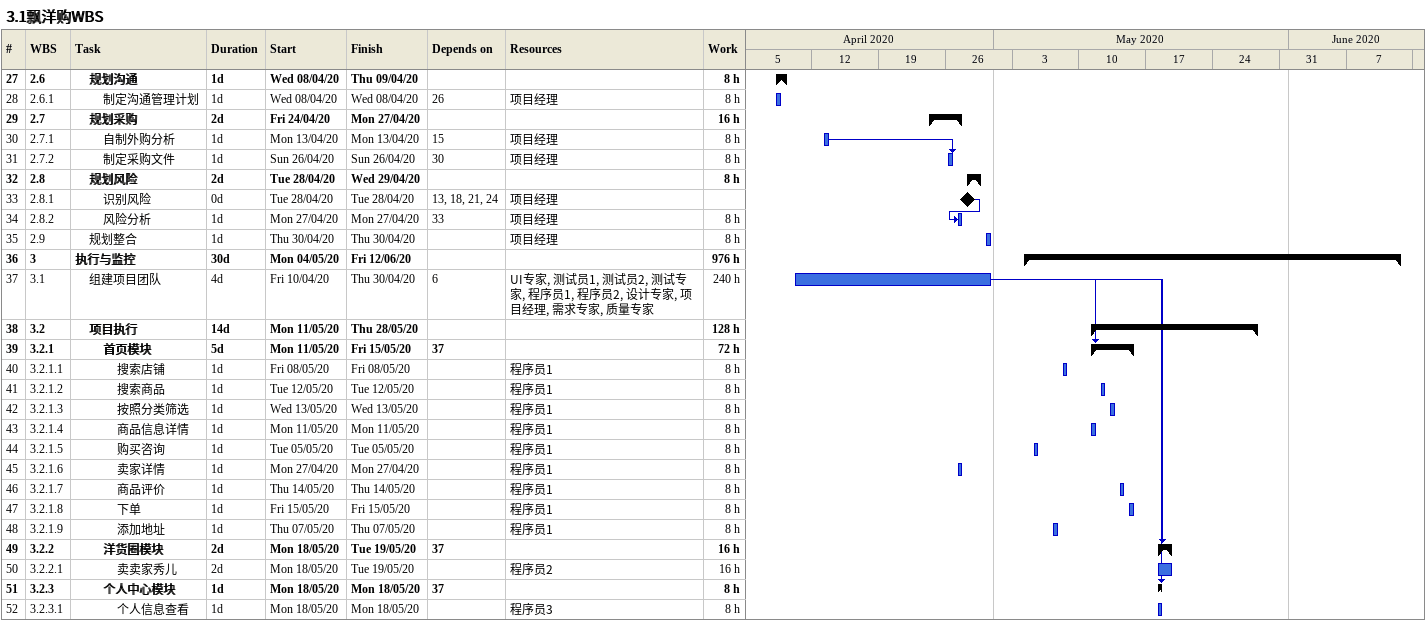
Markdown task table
3.1飘洋购WBS

| ID | WBS | Task | Duration | Start | Finish | Predecessors | Resources | Work (h) |
|---|---|---|---|---|---|---|---|---|
| 27 | 2.6 | **规划沟通** | 1d | 2020-04-08 | 2020-04-09 |  |  | 8 |
| 28 | 2.6.1 | 制定沟通管理计划 | 1d | 2020-04-08 | 2020-04-08 | 26 | 项目经理 | 8 |
| 29 | 2.7 | **规划采购** | 2d | 2020-04-24 | 2020-04-27 |  |  | 16 |
| 30 | 2.7.1 | 自制外购分析 | 1d | 2020-04-13 | 2020-04-13 | 15 | 项目经理 | 8 |
| 31 | 2.7.2 | 制定采购文件 | 1d | 2020-04-26 | 2020-04-26 | 30 | 项目经理 | 8 |
| 32 | 2.8 | **规划风险** | 2d | 2020-04-28 | 2020-04-29 |  |  | 8 |
| 33 | 2.8.1 | 识别风险 | 0d | 2020-04-28 | 2020-04-28 | 13, 18, 21, 24 | 项目经理 |  |
| 34 | 2.8.2 | 风险分析 | 1d | 2020-04-27 | 2020-04-27 | 33 | 项目经理 | 8 |
| 35 | 2.9 | 规划整合 | 1d | 2020-04-30 | 2020-04-30 |  | 项目经理 | 8 |
| 36 | 3 | **执行与监控** | 30d | 2020-05-04 | 2020-06-12 |  |  | 976 |
| 37 | 3.1 | 组建项目团队 | 4d | 2020-04-10 | 2020-04-30 | 6 | UI专家, 测试员1, 测试员2, 测试专家, 程序员1, 程序员2, 设计专家, 项目经理, 需求专家, 质量专家 | 240 |
| 38 | 3.2 | **项目执行** | 14d | 2020-05-11 | 2020-05-28 |  |  | 128 |
| 39 | 3.2.1 | **首页模块** | 5d | 2020-05-11 | 2020-05-15 | 37 |  | 72 |
| 40 | 3.2.1.1 | 搜索店铺 | 1d | 2020-05-08 | 2020-05-08 |  | 程序员1 | 8 |
| 41 | 3.2.1.2 | 搜索商品 | 1d | 2020-05-12 | 2020-05-12 |  | 程序员1 | 8 |
| 42 | 3.2.1.3 | 按照分类筛选 | 1d | 2020-05-13 | 2020-05-13 |  | 程序员1 | 8 |
| 43 | 3.2.1.4 | 商品信息详情 | 1d | 2020-05-11 | 2020-05-11 |  | 程序员1 | 8 |
| 44 | 3.2.1.5 | 购买咨询 | 1d | 2020-05-05 | 2020-05-05 |  | 程序员1 | 8 |
| 45 | 3.2.1.6 | 卖家详情 | 1d | 2020-04-27 | 2020-04-27 |  | 程序员1 | 8 |
| 46 | 3.2.1.7 | 商品评价 | 1d | 2020-05-14 | 2020-05-14 |  | 程序员1 | 8 |
| 47 | 3.2.1.8 | 下单 | 1d | 2020-05-15 | 2020-05-15 |  | 程序员1 | 8 |
| 48 | 3.2.1.9 | 添加地址 | 1d | 2020-05-07 | 2020-05-07 |  | 程序员1 | 8 |
| 49 | 3.2.2 | **洋货圈模块** | 2d | 2020-05-18 | 2020-05-19 | 37 |  | 16 |
| 50 | 3.2.2.1 | 卖卖家秀儿 | 2d | 2020-05-18 | 2020-05-19 |  | 程序员2 | 16 |
| 51 | 3.2.3 | **个人中心模块** | 1d | 2020-05-18 | 2020-05-18 | 37 |  | 8 |
| 52 | 3.2.3.1 | 个人信息查看 | 1d | 2020-05-18 | 2020-05-18 |  | 程序员3 | 8 |
